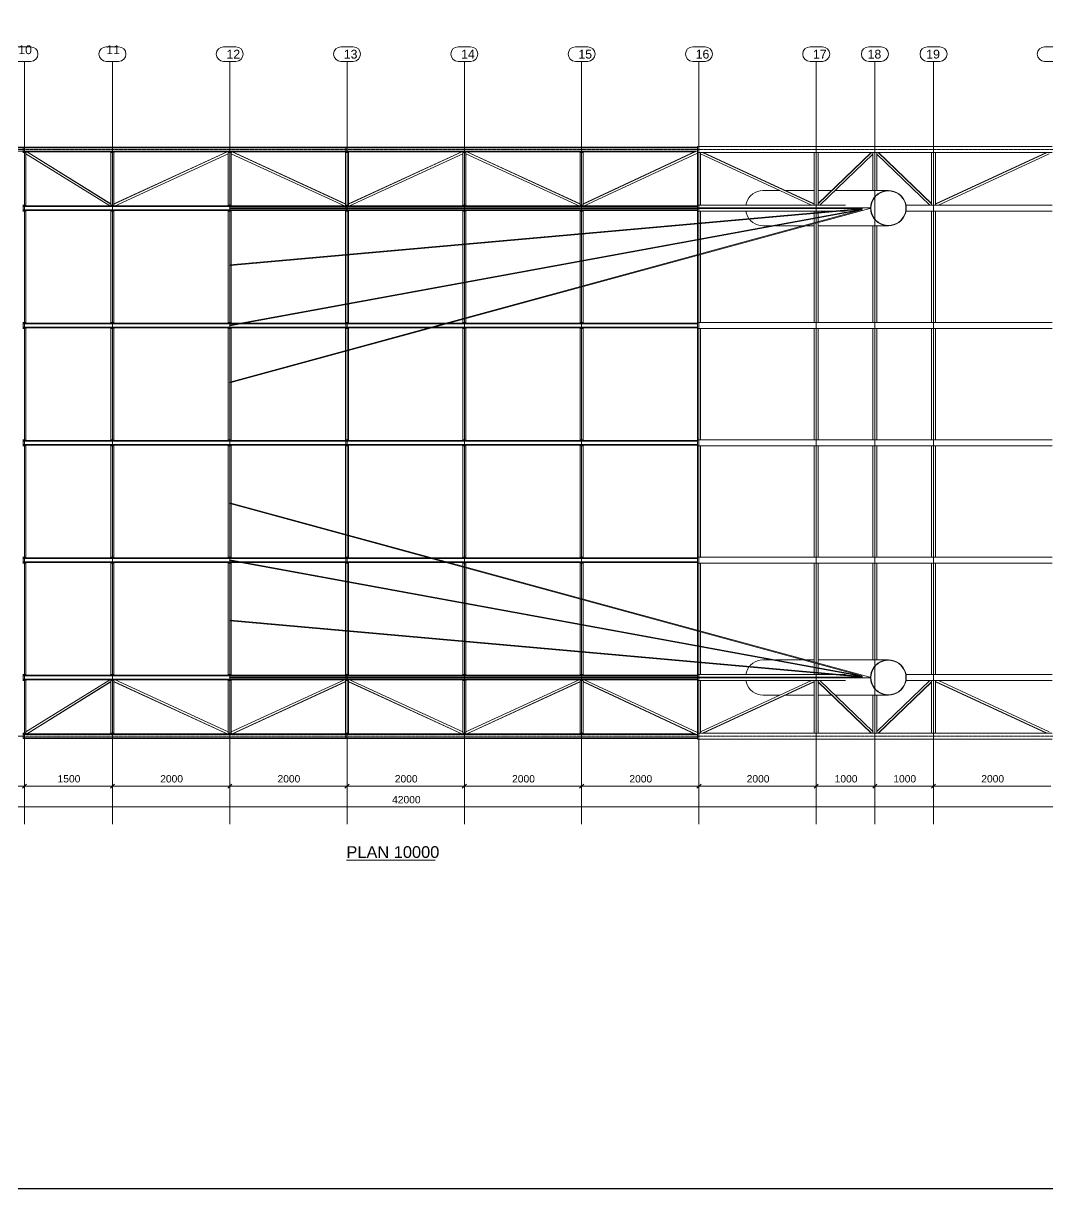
# Model space of a CAD drawing. Header units: millimetres. Extents: x 71565 to 189565, y -51699 to 32301.
# Drawn here: x 100775 to 123482, y -51699 to -25877 of the extents above; entities that cross this region are included whole.
import ezdxf

# ---------------------------------------------------------------- set-up
doc = ezdxf.new("R2010")
doc.units = ezdxf.units.MM
doc.linetypes.add('XKITLINE00', pattern=[0])
doc.linetypes.add('XKITLINE03', pattern=[6, 3, -1, 1, -1])
for name, color, linetype, lineweight in [('Autre type objet', 1, 'Continuous', 0), ('Dimension', 7, 'Continuous', 0), ('Feuille dessin', 5, 'Continuous', 0), ('Maillage', 1, 'Continuous', 0), ('Piece', 20, 'Continuous', 0)]:
    doc.layers.add(name, color=color, linetype=linetype, lineweight=lineweight)
doc.styles.add('ARIAL', font='Arial.ttf')

msp = doc.modelspace()

# ---------------------------------------------------------------- linework, layer by layer
at = {"color": 6}
msp.add_lwpolyline([(71565, 32301), (189565, 32301), (189565, -51699), (71565, -51699), (71565, 32301)], dxfattribs=at)
at = {"layer": 'Autre type objet', "linetype": 'XKITLINE00', "lineweight": 0}
for p, q in [((100801, -43623), (100801, -26723)), ((102751, -43623), (102751, -26723)), ((105351, -43623), (105351, -26723)), ((107951, -43623), (107951, -26723)), ((110551, -43623), (110551, -26723)), ((113151, -43623), (113151, -26723)), ((115751, -43623), (115751, -26723)), ((118351, -43623), (118351, -26723)), ((119651, -43623), (119651, -26723)), ((120951, -43623), (120951, -26723)), ((118305, -28738), (118305, -29908)), ((118396, -28738), (118396, -29908)), ((119605, -28738), (119605, -29583)), ((119696, -28738), (119696, -29583)), ((120905, -28738), (120905, -29908)), ((120996, -28738), (120996, -29908)), ((120905, -30038), (120905, -32508)), ((120996, -30038), (120996, -32508)), ((118305, -30316), (118305, -32508)), ((118396, -30291), (118396, -32508)), ((119605, -30363), (119605, -32508)), ((119696, -30363), (119696, -32508)), ((118305, -32638), (118305, -35108)), ((118396, -32638), (118396, -35108)), ((119605, -32638), (119605, -35108)), ((119696, -32638), (119696, -35108)), ((120905, -32638), (120905, -35108)), ((120996, -32638), (120996, -35108)), ((118305, -35238), (118305, -37708)), ((118396, -35238), (118396, -37708)), ((119605, -35238), (119605, -37708)), ((119696, -35238), (119696, -37708)), ((120905, -35238), (120905, -37708)), ((120996, -35238), (120996, -37708)), ((118305, -37838), (118305, -40030)), ((118396, -37838), (118396, -40054)), ((119605, -37838), (119605, -39983)), ((119696, -37838), (119696, -39983)), ((120905, -37838), (120905, -40308)), ((120996, -37838), (120996, -40308)), ((118305, -40438), (118305, -41608)), ((118396, -40438), (118396, -41608)), ((120905, -40438), (120905, -41608)), ((120996, -40438), (120996, -41608)), ((119605, -40763), (119605, -41608)), ((119696, -40763), (119696, -41608)), ((107937, -44419), (109904, -44419))]:
    msp.add_line(p, q, dxfattribs=at)
at = {"layer": 'Dimension', "linetype": 'XKITLINE00', "lineweight": 0}
for p, q in [((100801, -41673), (100801, -42910)), ((100801, -41673), (100801, -42910)), ((102751, -41673), (102751, -42910)), ((102751, -41673), (102751, -42910)), ((105351, -41673), (105351, -41762)), ((105351, -41673), (105351, -41762)), ((107951, -41673), (107951, -42910)), ((107951, -41673), (107951, -42910)), ((110551, -41673), (110551, -42910)), ((110551, -41673), (110551, -42910)), ((113151, -41673), (113151, -42910)), ((113151, -41673), (113151, -42910)), ((115751, -41673), (115751, -42910)), ((115751, -41673), (115751, -42910)), ((118351, -41673), (118351, -42910)), ((118351, -41673), (118351, -42910)), ((119651, -41673), (119651, -42910)), ((119651, -41673), (119651, -42910)), ((120951, -41673), (120951, -42910)), ((120951, -41673), (120951, -42910)), ((105351, -42035), (105351, -42910)), ((105351, -42035), (105351, -42910)), ((98851, -42780), (100801, -42780)), ((100847, -42734), (100755, -42826)), ((100847, -42734), (100755, -42826)), ((100801, -42780), (102751, -42780)), ((102797, -42734), (102705, -42826)), ((102797, -42734), (102705, -42826)), ((102751, -42780), (105351, -42780)), ((105397, -42734), (105305, -42826)), ((105397, -42734), (105305, -42826)), ((105351, -42780), (107951, -42780)), ((107997, -42734), (107905, -42826)), ((107997, -42734), (107905, -42826)), ((107951, -42780), (110551, -42780)), ((110597, -42734), (110505, -42826)), ((110597, -42734), (110505, -42826)), ((110551, -42780), (113151, -42780)), ((113197, -42734), (113105, -42826)), ((113197, -42734), (113105, -42826)), ((113151, -42780), (115751, -42780)), ((115797, -42734), (115705, -42826)), ((115797, -42734), (115705, -42826)), ((115751, -42780), (118351, -42780)), ((118397, -42734), (118305, -42826)), ((118397, -42734), (118305, -42826)), ((118351, -42780), (119651, -42780)), ((119697, -42734), (119605, -42826)), ((119697, -42734), (119605, -42826)), ((119651, -42780), (120951, -42780)), ((120997, -42734), (120905, -42826)), ((120997, -42734), (120905, -42826)), ((120951, -42780), (123551, -42780)), ((81951, -43241), (136551, -43241))]:
    msp.add_line(p, q, dxfattribs=at)
at = {"layer": 'Feuille dessin', "linetype": 'XKITLINE00', "lineweight": 0}
for p, q in [((100833, -28738), (100833, -29908)), ((102718, -28738), (102718, -29908)), ((102783, -28738), (102783, -29908)), ((105318, -28738), (105318, -29908)), ((105383, -28738), (105383, -29908)), ((107918, -28738), (107918, -29908)), ((107983, -28738), (107983, -29908)), ((110518, -28738), (110518, -29908)), ((110583, -28738), (110583, -29908)), ((113118, -28738), (113118, -29908)), ((113183, -28738), (113183, -29908)), ((115718, -28738), (115718, -29908)), ((115783, -28738), (115783, -29908)), ((100833, -29908), (100768, -29908)), ((107983, -29908), (107918, -29908)), ((100833, -30038), (100768, -30038)), ((100833, -30038), (100833, -32508)), ((102718, -30038), (102718, -32508)), ((102783, -30038), (102783, -32508)), ((105318, -30038), (105318, -32508)), ((105383, -30038), (105383, -31224)), ((107983, -30038), (107918, -30038)), ((107918, -30038), (107918, -30999)), ((107983, -30038), (107983, -30993)), ((110583, -30038), (110518, -30038)), ((110518, -30038), (110518, -30768)), ((110583, -30038), (110583, -30762)), ((113183, -30038), (113118, -30038)), ((113118, -30038), (113118, -30536)), ((113183, -30038), (113183, -30531)), ((115718, -30038), (115718, -30305)), ((115783, -30038), (115783, -30299)), ((115718, -30320), (115718, -30665)), ((115783, -30314), (115783, -30653)), ((113118, -30551), (113118, -31141)), ((113183, -30545), (113183, -31129)), ((115718, -30680), (115718, -31004)), ((115783, -30668), (115783, -30986)), ((110518, -30782), (110518, -31618)), ((110583, -30777), (110583, -31606)), ((105383, -31239), (105383, -32508)), ((107918, -31014), (107918, -32094)), ((107983, -31008), (107983, -32082)), ((113118, -31157), (113118, -31712)), ((113183, -31145), (113183, -31694)), ((115718, -31020), (115718, -32508)), ((115783, -31002), (115783, -32508)), ((110518, -31633), (110518, -32420)), ((110583, -31622), (110583, -32402)), ((113118, -31728), (113118, -32508)), ((113183, -31710), (113183, -32508)), ((107918, -32110), (107918, -32508)), ((107983, -32098), (107983, -32508)), ((100833, -32508), (100768, -32508)), ((102783, -32508), (102718, -32508)), ((105383, -32508), (105318, -32508)), ((107983, -32508), (107918, -32508)), ((110518, -32436), (110518, -32508)), ((110583, -32508), (110518, -32508)), ((110583, -32418), (110583, -32508)), ((113183, -32508), (113118, -32508)), ((100833, -32638), (100768, -32638)), ((100833, -32638), (100833, -35108)), ((102783, -32638), (102718, -32638)), ((102718, -32638), (102718, -35108)), ((102783, -32638), (102783, -35108)), ((105383, -32638), (105318, -32638)), ((105318, -32638), (105318, -35108)), ((105383, -32638), (105383, -33818)), ((107983, -32638), (107918, -32638)), ((107918, -32638), (107918, -33128)), ((107983, -32638), (107983, -33110)), ((110583, -32638), (110518, -32638)), ((110518, -32638), (110518, -35108)), ((110583, -32638), (110583, -35108)), ((113183, -32638), (113118, -32638)), ((113118, -32638), (113118, -35108)), ((113183, -32638), (113183, -35108)), ((115718, -32638), (115718, -35108)), ((115783, -32638), (115783, -35108)), ((107918, -33144), (107918, -35108)), ((107983, -33126), (107983, -35108)), ((105383, -33834), (105383, -35108)), ((100833, -35108), (100768, -35108)), ((102783, -35108), (102718, -35108)), ((105383, -35108), (105318, -35108)), ((107983, -35108), (107918, -35108)), ((110583, -35108), (110518, -35108)), ((113183, -35108), (113118, -35108)), ((100833, -35238), (100768, -35238)), ((100833, -35238), (100833, -37708)), ((102718, -35238), (102718, -37708)), ((102783, -35238), (102718, -35238)), ((102783, -35238), (102783, -37708)), ((105318, -35238), (105318, -37708)), ((105383, -35238), (105318, -35238)), ((105383, -35238), (105383, -36512)), ((107918, -35238), (107918, -37202)), ((107983, -35238), (107918, -35238)), ((107983, -35238), (107983, -37219)), ((110518, -35238), (110518, -37708)), ((110583, -35238), (110518, -35238)), ((110583, -35238), (110583, -37708)), ((113118, -35238), (113118, -37708)), ((113183, -35238), (113118, -35238)), ((113183, -35238), (113183, -37708)), ((115718, -35238), (115718, -37708)), ((115783, -35238), (115783, -37708)), ((105383, -36528), (105383, -37708)), ((107918, -37218), (107918, -37708)), ((107983, -37235), (107983, -37708)), ((100833, -37708), (100768, -37708)), ((100833, -37838), (100768, -37838)), ((100833, -37838), (100833, -40308)), ((102783, -37708), (102718, -37708)), ((102718, -37838), (102718, -40308)), ((102783, -37838), (102718, -37838)), ((102783, -37838), (102783, -40308)), ((105383, -37708), (105318, -37708)), ((105318, -37838), (105318, -40308)), ((105383, -37838), (105318, -37838)), ((105383, -37838), (105383, -39106)), ((107983, -37708), (107918, -37708)), ((107918, -37838), (107918, -38235)), ((107983, -37838), (107918, -37838)), ((107983, -37838), (107983, -38247)), ((110583, -37708), (110518, -37708)), ((110518, -37838), (110518, -37910)), ((110583, -37838), (110518, -37838)), ((110518, -37925), (110518, -38712)), ((110583, -37838), (110583, -37927)), ((110583, -37943), (110583, -38724)), ((113183, -37708), (113118, -37708)), ((113118, -37838), (113118, -38617)), ((113183, -37838), (113118, -37838)), ((113183, -37838), (113183, -38635)), ((115718, -37838), (115718, -39325)), ((115783, -37838), (115783, -39343)), ((107918, -38251), (107918, -39332)), ((107983, -38263), (107983, -39337)), ((110518, -38728), (110518, -39563)), ((113118, -38633), (113118, -39188)), ((113183, -38651), (113183, -39200)), ((110583, -38740), (110583, -39569)), ((105383, -39121), (105383, -40308)), ((113118, -39204), (113118, -39794)), ((113183, -39216), (113183, -39800)), ((107918, -39346), (107918, -40308)), ((107983, -39352), (107983, -40308)), ((115718, -39341), (115718, -39665)), ((115783, -39359), (115783, -39677)), ((110518, -39578), (110518, -40308)), ((110583, -39583), (110583, -40308)), ((115718, -39681), (115718, -40026)), ((115783, -39693), (115783, -40031)), ((113118, -39809), (113118, -40308)), ((113183, -39815), (113183, -40308)), ((115718, -40040), (115718, -40308)), ((115783, -40046), (115783, -40308)), ((100833, -40308), (100768, -40308)), ((100833, -40438), (100768, -40438)), ((100833, -40438), (100833, -41608)), ((102783, -40308), (102718, -40308)), ((102783, -40438), (102718, -40438)), ((102718, -40438), (102718, -41608)), ((102783, -40438), (102783, -41608)), ((105383, -40308), (105318, -40308)), ((105383, -40438), (105318, -40438)), ((105318, -40438), (105318, -41608)), ((105383, -40438), (105383, -41608)), ((107983, -40308), (107918, -40308)), ((107983, -40438), (107918, -40438)), ((107918, -40438), (107918, -41608)), ((107983, -40438), (107983, -41608)), ((110583, -40308), (110518, -40308)), ((110583, -40438), (110518, -40438)), ((110518, -40438), (110518, -41608)), ((110583, -40438), (110583, -41608)), ((113183, -40308), (113118, -40308)), ((113183, -40438), (113118, -40438)), ((113118, -40438), (113118, -41608)), ((113183, -40438), (113183, -41608)), ((115718, -40438), (115718, -41608)), ((115783, -40438), (115783, -41608)), ((100833, -41608), (100768, -41608)), ((102783, -41608), (102718, -41608)), ((105383, -41608), (105318, -41608)), ((107983, -41608), (107918, -41608)), ((110583, -41608), (110518, -41608)), ((113183, -41608), (113118, -41608))]:
    msp.add_line(p, q, dxfattribs=at)
at = {"layer": 'Maillage', "linetype": 'XKITLINE00', "lineweight": 0}
for p, q in [((100664, -26398), (100938, -26398)), ((102614, -26398), (102888, -26398)), ((105214, -26398), (105488, -26398)), ((107814, -26398), (108088, -26398)), ((110414, -26398), (110688, -26398)), ((113014, -26398), (113288, -26398)), ((115614, -26398), (115888, -26398)), ((118214, -26398), (118488, -26398)), ((119514, -26398), (119788, -26398)), ((120814, -26398), (121088, -26398)), ((123414, -26398), (123688, -26398)), ((100664, -26723), (100938, -26723)), ((102614, -26723), (102888, -26723)), ((105214, -26723), (105488, -26723)), ((107814, -26723), (108088, -26723)), ((110414, -26723), (110688, -26723)), ((113014, -26723), (113288, -26723)), ((115614, -26723), (115888, -26723)), ((118214, -26723), (118488, -26723)), ((119514, -26723), (119788, -26723)), ((120814, -26723), (121088, -26723)), ((123414, -26723), (123688, -26723))]:
    msp.add_line(p, q, dxfattribs=at)
at = {"layer": 'Maillage', "linetype": 'XKITLINE03', "lineweight": 0}
for p, q in [((80001, -28673), (138501, -28673)), ((80001, -41673), (138501, -41673))]:
    msp.add_line(p, q, dxfattribs=at)
at = {"layer": 'Maillage', "linetype": 'XKITLINE00', "lineweight": 0}
for centre, start, end in [((100938, -26560), 270, 90), ((102614, -26560), 90, 270), ((102888, -26560), 270, 90), ((105214, -26560), 90, 270), ((105488, -26560), 270, 90), ((107814, -26560), 90, 270), ((108088, -26560), 270, 90), ((110414, -26560), 90, 270), ((110688, -26560), 270, 90), ((113014, -26560), 90, 270), ((113288, -26560), 270, 90), ((115614, -26560), 90, 270), ((115888, -26560), 270, 90), ((118214, -26560), 90, 270), ((118488, -26560), 270, 90), ((119514, -26560), 90, 270), ((119788, -26560), 270, 90), ((120814, -26560), 90, 270), ((121088, -26560), 270, 90), ((123414, -26560), 90, 270)]:
    msp.add_arc(centre, 162, start, end, dxfattribs=at)
at = {"layer": 'Piece', "color": 140, "linetype": 'XKITLINE00', "lineweight": 0}
for p, q in [((100775, -28621), (93625, -28621)), ((100775, -28634), (93625, -28634)), ((100775, -28621), (100775, -28634)), ((107925, -28621), (100775, -28621)), ((100775, -28621), (100775, -28634)), ((100775, -28634), (100775, -28712)), ((107925, -28634), (100775, -28634)), ((100775, -28634), (100775, -28712)), ((115718, -28621), (107925, -28621)), ((107925, -28621), (107925, -28634)), ((107925, -28621), (107925, -28634)), ((115718, -28634), (107925, -28634)), ((107925, -28634), (107925, -28712)), ((107925, -28634), (107925, -28712)), ((100775, -28712), (93625, -28712)), ((100775, -28725), (100761, -28725)), ((100775, -28712), (100775, -28725)), ((100775, -28712), (100775, -28725)), ((107925, -28712), (100775, -28712)), ((100841, -28725), (100775, -28725)), ((105284, -28725), (100862, -28725)), ((105389, -28725), (105313, -28725)), ((107925, -28725), (105418, -28725)), ((115718, -28712), (107925, -28712)), ((107925, -28712), (107925, -28725)), ((107925, -28712), (107925, -28725)), ((110484, -28725), (107925, -28725)), ((110589, -28725), (110513, -28725)), ((115657, -28725), (110618, -28725)), ((100775, -29921), (100775, -29934)), ((107925, -29934), (100775, -29934)), ((100775, -29934), (100775, -30012)), ((107885, -29921), (102817, -29921)), ((107925, -29921), (107912, -29921)), ((107990, -29921), (107925, -29921)), ((107925, -29921), (107925, -29934)), ((107925, -29921), (107925, -29934)), ((115718, -29934), (107925, -29934)), ((107925, -29934), (107925, -29965)), ((107925, -29934), (107925, -29965)), ((113085, -29921), (108017, -29921)), ((115718, -29921), (113217, -29921)), ((107925, -30012), (100775, -30012)), ((100775, -30012), (100775, -30025)), ((107925, -30025), (100775, -30025)), ((107925, -29980), (107925, -30012)), ((107925, -29980), (107925, -30012)), ((115718, -30012), (107925, -30012)), ((107925, -30012), (107925, -30025)), ((107925, -30012), (107925, -30025)), ((115718, -30025), (107925, -30025)), ((105591, -32521), (100775, -32521)), ((100775, -32521), (100775, -32534)), ((105520, -32534), (100775, -32534)), ((100775, -32534), (100775, -32612)), ((107925, -32534), (105607, -32534)), ((107925, -32521), (105678, -32521)), ((110148, -32521), (107925, -32521)), ((107925, -32521), (107925, -32534)), ((107925, -32521), (107925, -32534)), ((110100, -32534), (107925, -32534)), ((107925, -32534), (107925, -32612)), ((107925, -32534), (107925, -32612)), ((115718, -32534), (110159, -32534)), ((115718, -32521), (110207, -32521)), ((107925, -32612), (100775, -32612)), ((100775, -32612), (100775, -32625)), ((107925, -32625), (100775, -32625)), ((109814, -32612), (107925, -32612)), ((107925, -32612), (107925, -32625)), ((107925, -32612), (107925, -32625)), ((109766, -32625), (107925, -32625)), ((115718, -32625), (109825, -32625)), ((115718, -32612), (109872, -32612)), ((107925, -35121), (100775, -35121)), ((100775, -35121), (100775, -35134)), ((107925, -35134), (100775, -35134)), ((100775, -35134), (100775, -35212)), ((107925, -35212), (100775, -35212)), ((100775, -35212), (100775, -35225)), ((107925, -35225), (100775, -35225)), ((115718, -35121), (107925, -35121)), ((107925, -35121), (107925, -35134)), ((107925, -35121), (107925, -35134)), ((115718, -35134), (107925, -35134)), ((107925, -35134), (107925, -35212)), ((107925, -35134), (107925, -35212)), ((115718, -35212), (107925, -35212)), ((107925, -35212), (107925, -35225)), ((107925, -35212), (107925, -35225)), ((115718, -35225), (107925, -35225)), ((107925, -37721), (100775, -37721)), ((100775, -37721), (100775, -37734)), ((107925, -37734), (100775, -37734)), ((100775, -37734), (100775, -37812)), ((105520, -37812), (100775, -37812)), ((100775, -37812), (100775, -37825)), ((105591, -37825), (100775, -37825)), ((107925, -37812), (105607, -37812)), ((107925, -37825), (105678, -37825)), ((109766, -37721), (107925, -37721)), ((107925, -37721), (107925, -37734)), ((107925, -37721), (107925, -37734)), ((109814, -37734), (107925, -37734)), ((107925, -37734), (107925, -37812)), ((107925, -37734), (107925, -37812)), ((110100, -37812), (107925, -37812)), ((107925, -37812), (107925, -37825)), ((107925, -37812), (107925, -37825)), ((110148, -37825), (107925, -37825)), ((115718, -37721), (109825, -37721)), ((115718, -37734), (109872, -37734)), ((115718, -37812), (110159, -37812)), ((115718, -37825), (110207, -37825)), ((107925, -40321), (100775, -40321)), ((100775, -40321), (100775, -40334)), ((107925, -40334), (100775, -40334)), ((100775, -40334), (100775, -40412)), ((107925, -40412), (100775, -40412)), ((100775, -40412), (100775, -40425)), ((102690, -40425), (100775, -40425)), ((102789, -40425), (102710, -40425)), ((107885, -40425), (102817, -40425)), ((107925, -40425), (107912, -40425)), ((115718, -40321), (107925, -40321)), ((107925, -40321), (107925, -40334)), ((107925, -40321), (107925, -40334)), ((115718, -40334), (107925, -40334)), ((107925, -40334), (107925, -40365)), ((107925, -40334), (107925, -40365)), ((107925, -40380), (107925, -40412)), ((107925, -40380), (107925, -40412)), ((115718, -40412), (107925, -40412)), ((107925, -40412), (107925, -40425)), ((107925, -40412), (107925, -40425)), ((107989, -40425), (107925, -40425)), ((113085, -40425), (108017, -40425)), ((113190, -40425), (113112, -40425)), ((115718, -40425), (113217, -40425)), ((100842, -41621), (100775, -41621)), ((100775, -41621), (100775, -41634)), ((107925, -41634), (100775, -41634)), ((100775, -41634), (100775, -41712)), ((107925, -41712), (100775, -41712)), ((100775, -41712), (100775, -41725)), ((107925, -41725), (100775, -41725)), ((105285, -41621), (100862, -41621)), ((105389, -41621), (105312, -41621)), ((107925, -41621), (105417, -41621)), ((110485, -41621), (107925, -41621)), ((107925, -41621), (107925, -41634)), ((107925, -41621), (107925, -41634)), ((115718, -41634), (107925, -41634)), ((107925, -41634), (107925, -41712)), ((107925, -41634), (107925, -41712)), ((115718, -41712), (107925, -41712)), ((107925, -41712), (107925, -41725)), ((107925, -41712), (107925, -41725)), ((115718, -41725), (107925, -41725)), ((110589, -41621), (110512, -41621)), ((115657, -41621), (110617, -41621))]:
    msp.add_line(p, q, dxfattribs=at)
at = {"layer": 'Piece', "color": 6, "linetype": 'XKITLINE00', "lineweight": 0}
for p, q in [((115718, -28608), (115718, -28738)), ((123583, -28608), (115718, -28608)), ((115718, -28634), (115718, -28712)), ((123583, -28738), (115718, -28738)), ((115718, -29908), (115718, -29965)), ((119002, -29908), (115718, -29908)), ((115783, -29908), (115718, -29908)), ((123583, -29908), (120341, -29908)), ((115718, -29980), (115718, -30038)), ((118724, -30038), (115718, -30038)), ((115783, -30038), (115718, -30038)), ((123583, -30038), (120341, -30038)), ((115783, -32508), (115718, -32508)), ((115718, -32508), (115718, -32638)), ((123583, -32508), (115718, -32508)), ((115718, -32534), (115718, -32612)), ((115783, -32638), (115718, -32638)), ((123583, -32638), (115718, -32638)), ((115718, -35108), (115718, -35238)), ((123583, -35108), (115718, -35108)), ((115783, -35108), (115718, -35108)), ((118396, -35108), (118305, -35108)), ((119696, -35108), (119605, -35108)), ((120996, -35108), (120905, -35108)), ((115718, -35134), (115718, -35212)), ((123583, -35238), (115718, -35238)), ((115783, -35238), (115718, -35238)), ((118396, -35238), (118305, -35238)), ((119696, -35238), (119605, -35238)), ((120996, -35238), (120905, -35238)), ((115718, -37708), (115718, -37838)), ((123583, -37708), (115718, -37708)), ((115783, -37708), (115718, -37708)), ((115718, -37734), (115718, -37812)), ((123583, -37838), (115718, -37838)), ((115783, -37838), (115718, -37838)), ((118396, -37708), (118305, -37708)), ((118396, -37838), (118305, -37838)), ((119696, -37708), (119605, -37708)), ((119696, -37838), (119605, -37838)), ((120996, -37708), (120905, -37708)), ((120996, -37838), (120905, -37838)), ((115718, -40308), (115718, -40365)), ((118724, -40308), (115718, -40308)), ((115783, -40308), (115718, -40308)), ((115718, -40380), (115718, -40438)), ((119002, -40438), (115718, -40438)), ((115783, -40438), (115718, -40438)), ((118396, -40308), (118305, -40308)), ((118396, -40438), (118305, -40438)), ((123583, -40308), (120341, -40308)), ((123583, -40438), (120341, -40438)), ((120996, -40308), (120905, -40308)), ((120996, -40438), (120905, -40438)), ((115718, -41608), (115718, -41738)), ((123583, -41608), (115718, -41608)), ((115718, -41634), (115718, -41712)), ((123583, -41738), (115718, -41738))]:
    msp.add_line(p, q, dxfattribs=at)
at = {"layer": 'Piece', "linetype": 'XKITLINE00', "lineweight": 0}
for p, q in [((100833, -28738), (100768, -28738)), ((100833, -28738), (100847, -28715)), ((102710, -28725), (102718, -28738)), ((102783, -28738), (102718, -28738)), ((102789, -28725), (102783, -28738)), ((105319, -28738), (105308, -28714)), ((105383, -28738), (105318, -28738)), ((105383, -28738), (105394, -28714)), ((107912, -28725), (107918, -28738)), ((107983, -28738), (107918, -28738)), ((107989, -28725), (107983, -28738)), ((110519, -28738), (110508, -28714)), ((110583, -28738), (110518, -28738)), ((110583, -28738), (110594, -28714)), ((113112, -28725), (113118, -28738)), ((113183, -28738), (113118, -28738)), ((113190, -28725), (113183, -28738)), ((115713, -28712), (115718, -28724)), ((115783, -28738), (115718, -28738)), ((118396, -28738), (118305, -28738)), ((119696, -28738), (119605, -28738)), ((120996, -28738), (120905, -28738)), ((102691, -29921), (100775, -29921)), ((100833, -29908), (100842, -29921)), ((102718, -29908), (102705, -29929)), ((102790, -29921), (102710, -29921)), ((102783, -29908), (102718, -29908)), ((102784, -29908), (102794, -29931)), ((105318, -29908), (105312, -29921)), ((105383, -29908), (105318, -29908)), ((105383, -29908), (105389, -29921)), ((107918, -29908), (107908, -29931)), ((107984, -29908), (107994, -29931)), ((110518, -29908), (110512, -29921)), ((110583, -29908), (110518, -29908)), ((110583, -29908), (110589, -29921)), ((113118, -29908), (113108, -29931)), ((113190, -29921), (113112, -29921)), ((113183, -29908), (113118, -29908)), ((113184, -29908), (113194, -29931)), ((115718, -29934), (115718, -29965)), ((118396, -29908), (118305, -29908)), ((120996, -29908), (120905, -29908)), ((102783, -30038), (102718, -30038)), ((105383, -30038), (105318, -30038)), ((105350, -29967), (105349, -29973)), ((105349, -29973), (105350, -29978)), ((105351, -29965), (105350, -29967)), ((105350, -29978), (105351, -29980)), ((119380, -29979), (105350, -31227)), ((119376, -29994), (105350, -32565)), ((119537, -29965), (105351, -29965)), ((119366, -29980), (105351, -29980)), ((119537, -29980), (105352, -33842)), ((119359, -30013), (105353, -32580)), ((119358, -30013), (105356, -33825)), ((119375, -29994), (105366, -31241)), ((115718, -29980), (115718, -30012)), ((116858, -30202), (116859, -30204)), ((118305, -30038), (118305, -30075)), ((118396, -30038), (118305, -30038)), ((118305, -30090), (118305, -30190)), ((118305, -30206), (118305, -30300)), ((118396, -30038), (118396, -30067)), ((118396, -30081), (118396, -30174)), ((118396, -30190), (118396, -30275)), ((119002, -30038), (118888, -30038)), ((119535, -29965), (119529, -29966)), ((119534, -29966), (119534, -29967)), ((119534, -29967), (119534, -29967)), ((119537, -29965), (119535, -29967)), ((119535, -29965), (119535, -29965)), ((119535, -29965), (119535, -29965)), ((119535, -29965), (119535, -29965)), ((119536, -29965), (119535, -29965)), ((119535, -29965), (119535, -29967)), ((119535, -29967), (119535, -29973)), ((119535, -29967), (119535, -29968)), ((119535, -29968), (119535, -29969)), ((119535, -29969), (119535, -29970)), ((119535, -29970), (119535, -29971)), ((119535, -29971), (119535, -29972)), ((119535, -29973), (119535, -29973)), ((119535, -29973), (119536, -29975)), ((119535, -29973), (119537, -29977)), ((119535, -29974), (119535, -29976)), ((119535, -29976), (119536, -29976)), ((119535, -29978), (119536, -29978)), ((119536, -29978), (119537, -29978)), ((119536, -29979), (119537, -29980)), ((119537, -29965), (119537, -29965)), ((119537, -29977), (119538, -29979)), ((119537, -29978), (119537, -29979)), ((119537, -29980), (119537, -29981)), ((119537, -29980), (119537, -29980)), ((120996, -30038), (120905, -30038)), ((105350, -31227), (105349, -31232)), ((105349, -31232), (105350, -31238)), ((105350, -31238), (105351, -31242)), ((105352, -31242), (105351, -31242)), ((118396, -32508), (118305, -32508)), ((119696, -32508), (119605, -32508)), ((120996, -32508), (120905, -32508)), ((105350, -32565), (105349, -32568)), ((105349, -32568), (105350, -32573)), ((105350, -32573), (105351, -32578)), ((105351, -32578), (105352, -32580)), ((118396, -32638), (118305, -32638)), ((119696, -32638), (119605, -32638)), ((120996, -32638), (120905, -32638)), ((105349, -33828), (105348, -33829)), ((105348, -33829), (105349, -33834)), ((105349, -33834), (105351, -33839)), ((105351, -33839), (105352, -33842)), ((105349, -36512), (105348, -36517)), ((105348, -36517), (105349, -36518)), ((105351, -36506), (105349, -36512)), ((105352, -36503), (105351, -36506)), ((119537, -40365), (105352, -36503)), ((119358, -40332), (105356, -36520)), ((105350, -37772), (105349, -37778)), ((105349, -37778), (105350, -37780)), ((105351, -37767), (105350, -37772)), ((119376, -40351), (105350, -37780)), ((105352, -37765), (105351, -37767)), ((119359, -40332), (105353, -37765)), ((105350, -39108), (105349, -39114)), ((105349, -39114), (105350, -39118)), ((105351, -39103), (105350, -39108)), ((119380, -40366), (105350, -39118)), ((105352, -39103), (105351, -39103)), ((119375, -40351), (105366, -39105)), ((116859, -40142), (116858, -40143)), ((118305, -40045), (118305, -40139)), ((118305, -40155), (118305, -40256)), ((118305, -40270), (118305, -40308)), ((118396, -40070), (118396, -40156)), ((118396, -40172), (118396, -40264)), ((118396, -40279), (118396, -40308)), ((100842, -40425), (100833, -40438)), ((102705, -40416), (102718, -40438)), ((102794, -40414), (102783, -40438)), ((105312, -40425), (105318, -40438)), ((105350, -40367), (105349, -40373)), ((105349, -40373), (105350, -40378)), ((105351, -40365), (105350, -40367)), ((105350, -40378), (105351, -40380)), ((119366, -40365), (105351, -40365)), ((119537, -40380), (105351, -40380)), ((105389, -40425), (105383, -40438)), ((107908, -40414), (107918, -40438)), ((107994, -40414), (107983, -40438)), ((110512, -40425), (110518, -40438)), ((110589, -40425), (110583, -40438)), ((113108, -40414), (113118, -40438)), ((115718, -40334), (115718, -40365)), ((115718, -40380), (115718, -40412)), ((119002, -40308), (118888, -40308)), ((119535, -40380), (119529, -40379)), ((119534, -40378), (119534, -40379)), ((119534, -40379), (119534, -40379)), ((119536, -40367), (119535, -40367)), ((119535, -40367), (119535, -40367)), ((119537, -40368), (119535, -40372)), ((119536, -40369), (119535, -40370)), ((119536, -40370), (119535, -40372)), ((119535, -40370), (119535, -40371)), ((119535, -40372), (119535, -40373)), ((119535, -40372), (119535, -40372)), ((119535, -40373), (119535, -40378)), ((119535, -40374), (119535, -40376)), ((119535, -40374), (119535, -40375)), ((119535, -40376), (119535, -40377)), ((119535, -40377), (119535, -40378)), ((119535, -40378), (119537, -40380)), ((119535, -40378), (119535, -40378)), ((119535, -40379), (119535, -40380)), ((119535, -40380), (119535, -40380)), ((119535, -40380), (119535, -40380)), ((119535, -40380), (119535, -40380)), ((119536, -40380), (119535, -40380)), ((119537, -40366), (119536, -40366)), ((119537, -40367), (119536, -40368)), ((119537, -40365), (119537, -40365)), ((119537, -40366), (119537, -40367)), ((119537, -40366), (119537, -40366)), ((119538, -40366), (119537, -40368)), ((119537, -40380), (119537, -40380)), ((100833, -41608), (100847, -41630)), ((102718, -41608), (102710, -41621)), ((102783, -41608), (102789, -41621)), ((105308, -41631), (105318, -41608)), ((105383, -41608), (105394, -41631)), ((107918, -41608), (107912, -41621)), ((107983, -41608), (107989, -41621)), ((110508, -41631), (110518, -41608)), ((110583, -41608), (110594, -41631)), ((113118, -41608), (113112, -41621)), ((113183, -41608), (113190, -41621)), ((115718, -41621), (115712, -41634)), ((115783, -41608), (115718, -41608)), ((118396, -41608), (118305, -41608)), ((119696, -41608), (119605, -41608)), ((120996, -41608), (120905, -41608))]:
    msp.add_line(p, q, dxfattribs=at)
at = {"layer": 'Piece', "color": 7, "linetype": 'XKITLINE00', "lineweight": 0}
for p, q in [((102705, -29929), (100833, -28768)), ((102718, -29883), (100844, -28720)), ((102718, -29877), (100847, -28715)), ((105308, -28714), (102783, -29879)), ((105310, -28718), (102783, -29884)), ((105318, -28766), (102794, -29931)), ((107908, -29931), (105383, -28766)), ((107918, -29884), (105392, -28718)), ((107918, -29879), (105394, -28714)), ((110508, -28714), (107983, -29879)), ((110510, -28718), (107983, -29884)), ((110518, -28766), (107994, -29931)), ((113108, -29931), (110583, -28766)), ((113118, -29885), (110592, -28718)), ((113118, -29879), (110594, -28714)), ((115684, -28712), (113183, -29879)), ((115697, -28712), (113183, -29884)), ((115718, -28753), (113194, -29931)), ((118244, -29908), (115783, -28766)), ((118305, -29885), (115833, -28738)), ((118305, -29879), (115846, -28738)), ((119570, -28738), (118396, -29871)), ((119578, -28738), (118396, -29879)), ((119605, -28776), (118434, -29908)), ((120868, -29908), (119696, -28776)), ((120905, -29879), (119724, -28738)), ((120905, -29871), (119731, -28738)), ((123459, -28738), (120996, -29879)), ((123471, -28738), (120996, -29885)), ((123518, -28767), (121058, -29908)), ((102705, -40416), (100833, -41577)), ((102718, -40462), (100844, -41625)), ((102718, -40468), (100847, -41630)), ((105310, -41627), (102783, -40461)), ((105308, -41631), (102783, -40466)), ((105318, -41579), (102794, -40414)), ((107908, -40414), (105383, -41579)), ((107918, -40461), (105392, -41627)), ((107918, -40466), (105394, -41631)), ((110510, -41627), (107983, -40461)), ((110508, -41631), (107983, -40466)), ((110518, -41579), (107994, -40414)), ((113108, -40414), (110583, -41579)), ((113118, -40461), (110592, -41627)), ((113118, -40466), (110594, -41631)), ((115697, -41634), (113183, -40461)), ((115685, -41634), (113183, -40466)), ((115718, -41592), (113194, -40414)), ((118244, -40438), (115783, -41579)), ((118305, -40461), (115833, -41608)), ((118305, -40466), (115845, -41608)), ((119578, -41608), (118396, -40467)), ((119571, -41608), (118396, -40474)), ((119605, -41569), (118434, -40438)), ((120868, -40438), (119696, -41569)), ((120905, -40467), (119724, -41608)), ((120905, -40474), (119731, -41608)), ((123472, -41608), (120996, -40461)), ((123459, -41608), (120996, -40466)), ((123518, -41578), (121058, -40438))]:
    msp.add_line(p, q, dxfattribs=at)
at = {"layer": 'Piece', "color": 100, "linetype": 'XKITLINE00', "lineweight": 0}
for p, q in [((116943, -29657), (116897, -29697)), ((116994, -29625), (116943, -29657)), ((117050, -29602), (116994, -29625)), ((117108, -29587), (117050, -29602)), ((117168, -29583), (117108, -29587)), ((117544, -29583), (117168, -29583)), ((118305, -29583), (117667, -29583)), ((118695, -29583), (118396, -29583)), ((119950, -29583), (118770, -29583)), ((119717, -29657), (119669, -29697)), ((119721, -29663), (119675, -29702)), ((119770, -29625), (119717, -29657)), ((119773, -29632), (119721, -29663)), ((119827, -29602), (119770, -29625)), ((119830, -29609), (119773, -29632)), ((119888, -29587), (119827, -29602)), ((119889, -29595), (119830, -29609)), ((119950, -29583), (119888, -29587)), ((119950, -29590), (119889, -29595)), ((120012, -29587), (119950, -29583)), ((120011, -29595), (119950, -29590)), ((120070, -29609), (120011, -29595)), ((120073, -29602), (120012, -29587)), ((120127, -29632), (120070, -29609)), ((120130, -29625), (120073, -29602)), ((120179, -29663), (120127, -29632)), ((120183, -29657), (120130, -29625)), ((120225, -29702), (120179, -29663)), ((120231, -29697), (120183, -29657)), ((116804, -29852), (116790, -29908)), ((116827, -29796), (116804, -29852)), ((116858, -29743), (116827, -29796)), ((116897, -29697), (116858, -29743)), ((119558, -29912), (119553, -29973)), ((119572, -29852), (119558, -29912)), ((119566, -29913), (119561, -29973)), ((119580, -29855), (119566, -29913)), ((119596, -29796), (119572, -29852)), ((119603, -29799), (119580, -29855)), ((119629, -29743), (119596, -29796)), ((119635, -29748), (119603, -29799)), ((119669, -29697), (119629, -29743)), ((119675, -29702), (119635, -29748)), ((120225, -29702), (120265, -29748)), ((120231, -29697), (120271, -29743)), ((120265, -29748), (120297, -29799)), ((120271, -29743), (120304, -29796)), ((120297, -29799), (120320, -29855)), ((120304, -29796), (120328, -29852)), ((120320, -29855), (120334, -29913)), ((120328, -29852), (120342, -29912)), ((120334, -29913), (120339, -29973)), ((120342, -29912), (120347, -29973)), ((116790, -30038), (116804, -30093)), ((116804, -30093), (116827, -30150)), ((116827, -30150), (116858, -30202)), ((119553, -29973), (119558, -30034)), ((119558, -30034), (119572, -30093)), ((119561, -29973), (119566, -30032)), ((119566, -30032), (119580, -30091)), ((119572, -30093), (119596, -30150)), ((119580, -30091), (119603, -30146)), ((119596, -30150), (119629, -30202)), ((119603, -30146), (119635, -30197)), ((119629, -30202), (119669, -30248)), ((119635, -30197), (119675, -30243)), ((120265, -30197), (120225, -30243)), ((120271, -30202), (120231, -30248)), ((120297, -30146), (120265, -30197)), ((120304, -30150), (120271, -30202)), ((120320, -30091), (120297, -30146)), ((120328, -30093), (120304, -30150)), ((120334, -30032), (120320, -30091)), ((120342, -30034), (120328, -30093)), ((120339, -29973), (120334, -30032)), ((120347, -29973), (120342, -30034)), ((116871, -30217), (116897, -30248)), ((116943, -30288), (116897, -30248)), ((116994, -30320), (116943, -30288)), ((117050, -30344), (116994, -30320)), ((117108, -30358), (117050, -30344)), ((117168, -30363), (117108, -30358)), ((117365, -30363), (117168, -30363)), ((118075, -30363), (117452, -30363)), ((118305, -30363), (118133, -30363)), ((119950, -30363), (118396, -30363)), ((119717, -30288), (119669, -30248)), ((119721, -30282), (119675, -30243)), ((119770, -30320), (119717, -30288)), ((119773, -30313), (119721, -30282)), ((119827, -30344), (119770, -30320)), ((119830, -30336), (119773, -30313)), ((119888, -30358), (119827, -30344)), ((119889, -30350), (119830, -30336)), ((119950, -30363), (119888, -30358)), ((119950, -30355), (119889, -30350)), ((120011, -30350), (119950, -30355)), ((120012, -30358), (119950, -30363)), ((120070, -30336), (120011, -30350)), ((120073, -30344), (120012, -30358)), ((120127, -30313), (120070, -30336)), ((120130, -30320), (120073, -30344)), ((120179, -30282), (120127, -30313)), ((120183, -30288), (120130, -30320)), ((120225, -30243), (120179, -30282)), ((120231, -30248), (120183, -30288)), ((117050, -40002), (116994, -40025)), ((117108, -39987), (117050, -40002)), ((117168, -39983), (117108, -39987)), ((117365, -39983), (117168, -39983)), ((118075, -39983), (117452, -39983)), ((118305, -39983), (118133, -39983)), ((119950, -39983), (118396, -39983)), ((119827, -40002), (119770, -40025)), ((119830, -40009), (119773, -40032)), ((119888, -39987), (119827, -40002)), ((119889, -39995), (119830, -40009)), ((119950, -39983), (119888, -39987)), ((119950, -39990), (119889, -39995)), ((120012, -39987), (119950, -39983)), ((120011, -39995), (119950, -39990)), ((120070, -40009), (120011, -39995)), ((120073, -40002), (120012, -39987)), ((120127, -40032), (120070, -40009)), ((120130, -40025), (120073, -40002)), ((116804, -40252), (116790, -40308)), ((116827, -40196), (116804, -40252)), ((116858, -40143), (116827, -40196)), ((116897, -40097), (116871, -40128)), ((116943, -40057), (116897, -40097)), ((116994, -40025), (116943, -40057)), ((119572, -40252), (119558, -40312)), ((119580, -40255), (119566, -40313)), ((119596, -40196), (119572, -40252)), ((119603, -40199), (119580, -40255)), ((119629, -40143), (119596, -40196)), ((119635, -40148), (119603, -40199)), ((119669, -40097), (119629, -40143)), ((119675, -40102), (119635, -40148)), ((119717, -40057), (119669, -40097)), ((119721, -40063), (119675, -40102)), ((119770, -40025), (119717, -40057)), ((119773, -40032), (119721, -40063)), ((120179, -40063), (120127, -40032)), ((120183, -40057), (120130, -40025)), ((120225, -40102), (120179, -40063)), ((120231, -40097), (120183, -40057)), ((120225, -40102), (120265, -40148)), ((120231, -40097), (120271, -40143)), ((120265, -40148), (120297, -40199)), ((120271, -40143), (120304, -40196)), ((120297, -40199), (120320, -40255)), ((120304, -40196), (120328, -40252)), ((120320, -40255), (120334, -40313)), ((120328, -40252), (120342, -40312)), ((116790, -40438), (116804, -40493)), ((116804, -40493), (116827, -40550)), ((119558, -40312), (119553, -40373)), ((119553, -40373), (119558, -40434)), ((119558, -40434), (119572, -40493)), ((119566, -40313), (119561, -40373)), ((119561, -40373), (119566, -40432)), ((119566, -40432), (119580, -40491)), ((119572, -40493), (119596, -40550)), ((119580, -40491), (119603, -40546)), ((120320, -40491), (120297, -40546)), ((120328, -40493), (120304, -40550)), ((120334, -40432), (120320, -40491)), ((120342, -40434), (120328, -40493)), ((120334, -40313), (120339, -40373)), ((120339, -40373), (120334, -40432)), ((120342, -40312), (120347, -40373)), ((120347, -40373), (120342, -40434)), ((116827, -40550), (116858, -40602)), ((116858, -40602), (116897, -40648)), ((116943, -40688), (116897, -40648)), ((116994, -40720), (116943, -40688)), ((117050, -40744), (116994, -40720)), ((117108, -40758), (117050, -40744)), ((117168, -40763), (117108, -40758)), ((117543, -40763), (117168, -40763)), ((118305, -40763), (117667, -40763)), ((118696, -40763), (118396, -40763)), ((119950, -40763), (118770, -40763)), ((119596, -40550), (119629, -40602)), ((119603, -40546), (119635, -40597)), ((119629, -40602), (119669, -40648)), ((119635, -40597), (119675, -40643)), ((119717, -40688), (119669, -40648)), ((119721, -40682), (119675, -40643)), ((119770, -40720), (119717, -40688)), ((119773, -40713), (119721, -40682)), ((119827, -40744), (119770, -40720)), ((119830, -40736), (119773, -40713)), ((119888, -40758), (119827, -40744)), ((119889, -40750), (119830, -40736)), ((119950, -40763), (119888, -40758)), ((119950, -40755), (119889, -40750)), ((120011, -40750), (119950, -40755)), ((120012, -40758), (119950, -40763)), ((120070, -40736), (120011, -40750)), ((120073, -40744), (120012, -40758)), ((120127, -40713), (120070, -40736)), ((120130, -40720), (120073, -40744)), ((120179, -40682), (120127, -40713)), ((120183, -40688), (120130, -40720)), ((120225, -40643), (120179, -40682)), ((120231, -40648), (120183, -40688)), ((120265, -40597), (120225, -40643)), ((120271, -40602), (120231, -40648)), ((120297, -40546), (120265, -40597)), ((120304, -40550), (120271, -40602))]:
    msp.add_line(p, q, dxfattribs=at)
at = {"layer": 'Piece', "color": 0, "linetype": 'XKITLINE00', "lineweight": 0}
msp.add_line((113194, -40414), (113183, -40438), dxfattribs=at)

# ---------------------------------------------------------------- texts
at = {"layer": 'Autre type objet', "style": 'ARIAL'}
msp.add_text('PLAN 10000', height=260, dxfattribs=at).set_placement((107937, -44370))
at = {"layer": 'Dimension', "style": 'ARIAL'}
for s, p in [('1500', (101535, -42698)), ('2000', (103810, -42698)), ('2000', (106410, -42698)), ('2000', (109010, -42698)), ('2000', (111610, -42698)), ('2000', (114210, -42698)), ('2000', (116810, -42698)), ('1000', (118760, -42698)), ('1000', (120060, -42698)), ('2000', (122010, -42698)), ('42000', (108950, -43160))]:
    msp.add_text(s, height=162.5, dxfattribs=at).set_placement(p)
at = {"layer": 'Maillage', "style": 'ARIAL'}
for s, p in [('10', (100664, -26560)), ('11', (102614, -26560)), ('12', (105279, -26658)), ('13', (107879, -26658)), ('14', (110479, -26658)), ('15', (113079, -26658)), ('16', (115679, -26658)), ('17', (118279, -26658)), ('18', (119490, -26658)), ('19', (120790, -26658))]:
    msp.add_text(s, height=195, dxfattribs=at).set_placement(p)

doc.saveas('drawing.dxf')
